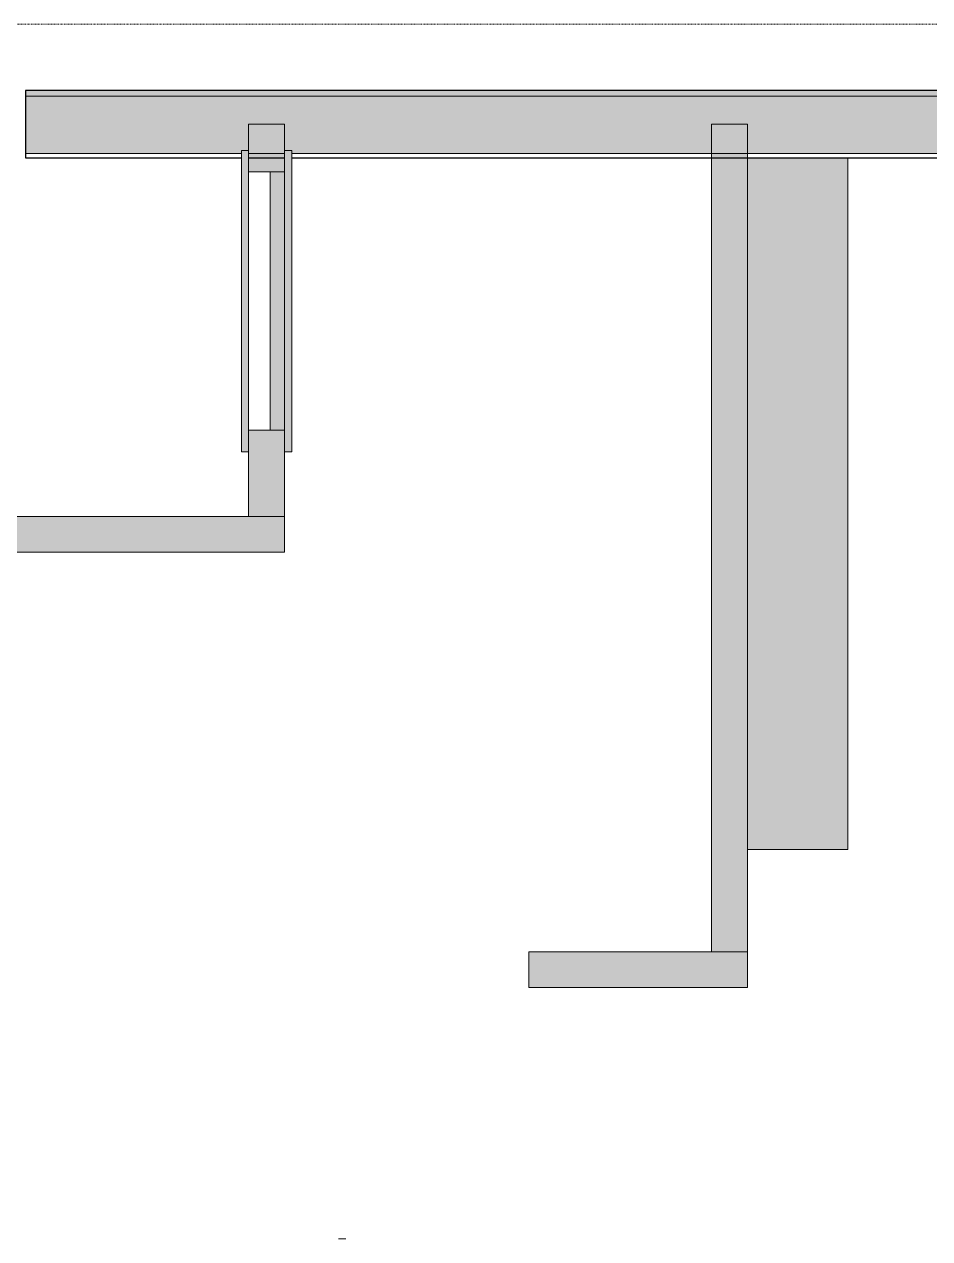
# Model space of a CAD drawing. Header units: inches. Extents: x 20461 to 27285, y -26063 to -19005.
# Drawn here: x 25546.6 to 25672.8, y -22519.3 to -22350.1 of the extents above; entities that cross this region are included whole.
import ezdxf

# ---------------------------------------------------------------- set-up
doc = ezdxf.new("R2010")
doc.units = ezdxf.units.IN
doc.header["$MEASUREMENT"] = 0
doc.linetypes.add('Dash 1_16_', pattern=[0.12499999999999999, 0.06249999999999999, -0.06249999999999999])
for name, color, linetype, lineweight in [('A-DOOR', 31, 'Continuous', 9), ('A-FLOR-CLRS', 90, 'Dash 1_16_', 9), ('A-WALL', 113, 'Continuous', 9), ('A-WALL-PATT', 111, 'Continuous', 25), ('I-FURN', 30, 'Continuous', 9), ('L-SITE-WALL', 31, 'Continuous', 9)]:
    doc.layers.add(name, color=color, linetype=linetype, lineweight=lineweight)

# ---------------------------------------------------------------- blocks, each defined once
blk = doc.blocks.new('Furniture 2-Furniture 1-2369-Furniture 1-2369 - Furniture 2-Furniture 1-2369-300215 - 65666-300593-Site Plan - Phase 1')
at = {"layer": 'I-FURN'}
blk.add_hatch(color=8, dxfattribs=at).paths.add_polyline_path([(25647.39022535169, -22465.05281039729), (25661.3902253517, -22465.05281039729), (25661.3902253517, -22368.67781039756), (25647.39022535169, -22368.67781039756), (25647.39022535169, -22444.59964546503)], flags=0)
at = {"layer": 'I-FURN', "color": 7}
for p, q in [((25661.39022535167, -22465.05281039726), (25661.39022535167, -22368.67781039756)), ((25647.39022535167, -22465.05281039726), (25661.39022535167, -22465.05281039726))]:
    blk.add_line(p, q, dxfattribs=at)
blk = doc.blocks.new('36_ x 84_ 70372-36_ x 84_ 70372-302034 - 186562-300778-Site Plan - Phase 1')
at = {"layer": 'A-DOOR'}
for points in [[(39.00000000003751, 5.101000000044677), (39.00000000003751, 6.101000000045132), (-2.999999999962483, 6.101000000045132), (-2.999999999962483, 5.101000000044677)], [(36.00000000003819, 3.101000000043768), (36.00000000003819, 5.101000000044677), (3.274180926382541e-11, 5.101000000044677), (3.274180926382541e-11, 3.101000000043768)], [(39.00000000003751, -0.8989999999566861), (39.00000000003751, 0.1010000000437685), (-2.999999999962483, 0.1010000000437685), (-2.999999999962483, -0.8989999999566861)]]:
    blk.add_hatch(color=8, dxfattribs=at).paths.add_polyline_path(points, flags=0)
at = {"layer": 'A-DOOR', "color": 7}
for p, q in [((-2.9999999999862, 6.10100000001719), (39.00000000001367, 6.10100000001719)), ((-2.9999999999862, 6.10100000001719), (-2.9999999999862, 5.101000000017191)), ((39.00000000001367, 5.101000000017191), (-2.999999999986197, 5.101000000017191)), ((8.158806963365349e-12, 5.10100000001719), (8.158806963365349e-12, 3.101000000017187)), ((36.00000000001367, 5.10100000001719), (36.00000000001367, 3.101000000017187)), ((39.00000000001367, 6.10100000001719), (39.00000000001367, 5.101000000017191)), ((36.00000000001367, 3.101000000017187), (8.158806963365349e-12, 3.101000000017187)), ((-2.9999999999862, 0.1010000000163947), (39.00000000001367, 0.1010000000163947)), ((-2.9999999999862, 0.1010000000163947), (-2.9999999999862, -0.8989999999836057)), ((39.00000000001367, 0.1010000000163947), (39.00000000001367, -0.8989999999836057)), ((39.00000000001367, -0.8989999999836057), (-2.999999999986197, -0.8989999999836057))]:
    blk.add_line(p, q, dxfattribs=at)
blk = doc.blocks.new('Locker Rooms_MASTER_ifc-1-Site Plan - Phase 1')
at = {"layer": 'A-WALL'}
h = blk.add_hatch(color=57, dxfattribs=at)
h.paths.add_polyline_path([(25577.85384063394, -22418.63093539754), (25582.85384063394, -22418.63093539754), (25582.85384063394, -22406.63093539742), (25577.85384063394, -22406.63093539742), (25577.85384063394, -22409.63093539743)], flags=0)
h.paths.add_polyline_path([(25582.85384063394, -22370.63093539742), (25582.85384063394, -22363.99031039754), (25577.85384063394, -22363.99031039754), (25577.85384063394, -22370.63093539742), (25580.85384063395, -22370.63093539742)], flags=0)
for points in [[(25647.39022535178, -22479.30281039726), (25647.39022535178, -22363.99031039765), (25642.39022535178, -22363.99031039765), (25642.39022535178, -22479.30281039726)], [(25546.35624701914, -22423.6309353975), (25582.8538406339, -22423.6309353975), (25582.8538406339, -22418.6309353975), (25445.92661006955, -22418.6309353975), (25445.92661006955, -22423.6309353975), (25518.31724701914, -22423.6309353975)], [(25647.39022535178, -22484.30281039722), (25647.39022535178, -22479.30281039722), (25616.89022535182, -22479.30281039722), (25616.89022535182, -22484.30281039722)]]:
    blk.add_hatch(color=57, dxfattribs=at).paths.add_polyline_path(points, flags=0)
at = {"layer": 'A-WALL', "color": 7}
for p, q in [((25577.85384063391, -22363.99031039752), (25577.85384063391, -22367.63093539741)), ((25582.85384063391, -22363.99031039752), (25577.85384063391, -22363.99031039752)), ((25582.85384063391, -22367.63093539741), (25582.85384063391, -22363.99031039752)), ((25642.39022535175, -22363.99031039763), (25642.39022535175, -22479.30281039724)), ((25647.39022535176, -22363.99031039763), (25642.39022535175, -22363.99031039763)), ((25647.39022535176, -22479.30281039724), (25647.39022535176, -22363.99031039763)), ((25577.85384063391, -22370.63093539739), (25580.85384063392, -22370.63093539739)), ((25580.85384063392, -22406.63093539739), (25577.85384063391, -22406.63093539739)), ((25577.85384063391, -22409.63093539741), (25577.85384063391, -22418.63093539751)), ((25582.85384063391, -22418.63093539751), (25582.85384063391, -22409.63093539741)), ((25582.85384063387, -22418.63093539748), (25445.92661006952, -22418.63093539748)), ((25577.85384063391, -22418.63093539751), (25582.85384063391, -22418.63093539751)), ((25582.85384063387, -22423.63093539747), (25582.85384063387, -22418.63093539748)), ((25445.92661006952, -22423.63093539747), (25582.85384063387, -22423.63093539747)), ((25647.39022535175, -22479.3028103972), (25616.89022535179, -22479.3028103972)), ((25616.89022535179, -22479.3028103972), (25616.89022535179, -22484.3028103972)), ((25642.39022535175, -22479.30281039724), (25647.39022535176, -22479.30281039724)), ((25647.39022535175, -22484.3028103972), (25647.39022535175, -22479.3028103972)), ((25616.89022535179, -22484.3028103972), (25647.39022535175, -22484.3028103972)), ((25591.39022535175, -22519.3028103972), (25590.39022535176, -22519.3028103972))]:
    blk.add_line(p, q, dxfattribs=at)
at = {"lineweight": 9, "rotation": 270}
blk.add_blockref('36_ x 84_ 70372-36_ x 84_ 70372-302034 - 186562-300778-Site Plan - Phase 1', (25577.75284063391, -22370.63093539739), dxfattribs=at)
at = {"lineweight": 9}
blk.add_blockref('Furniture 2-Furniture 1-2369-Furniture 1-2369 - Furniture 2-Furniture 1-2369-300215 - 65666-300593-Site Plan - Phase 1', (0, 0), dxfattribs=at)

msp = doc.modelspace()

# ---------------------------------------------------------------- hatches: boundary and pattern name
at = {"layer": 'A-WALL-PATT', "lineweight": 9}
h = msp.add_hatch(dxfattribs=at)
h.set_pattern_fill('FP_6', color=256, style=0, pattern_type=2)
h.set_pattern_definition([(0, (0, 0), (81.92, 20.48), [3.379, -58.06100000000001, 3.379, -58.06100000000001, -327.68]), (0, (0, 0), (81.92, 20.48), [-122.88, 3.379, -119.501, 3.379, -58.06100000000001, -143.36]), (0, (0, 0), (81.92, 20.48), [-307.2, 3.379, -37.581, 3.379, -99.021]), (120, (30.72, 10.24), (-58.69620026950528, 60.70480107802122), [3.378999999999999, -58.061, 3.378999999999999, -58.061, -327.6799999999999]), (120, (30.72, 10.24), (-58.69620026950528, 60.70480107802122), [-122.88, 3.378999999999999, -119.501, 3.378999999999999, -58.061, -143.36]), (120, (30.72, 10.24), (-58.69620026950528, 60.70480107802122), [-307.1999999999999, 3.378999999999999, -37.58099999999999, 3.378999999999999, -99.02099999999999]), (240, (40.96, 51.2), (-23.22379973049468, -81.18480107802121), [3.379, -58.06100000000001, 3.379, -58.06100000000001, -327.68]), (240, (40.96, 51.2), (-23.22379973049468, -81.18480107802121), [-122.88, 3.379, -119.501, 3.379, -58.06100000000001, -143.36]), (240, (40.96, 51.2), (-23.22379973049468, -81.18480107802121), [-307.2, 3.379, -37.581, 3.379, -99.021])])
h.paths.add_polyline_path([(25726.3902253518, -22368.6778103976), (25726.3902253518, -22368.0528103976), (25721.39022535178, -22368.0702077532), (25721.39022535178, -22368.6778103976)], flags=0)
h.paths.add_polyline_path([(25709.39022535178, -22368.6778103976), (25709.39022535178, -22368.0528103976), (25583.85384063396, -22368.05281039757), (25583.85384063396, -22368.67781039757), (25602.43424701914, -22368.67781039757)], flags=0)
h.paths.add_polyline_path([(25582.85384063395, -22368.67781039757), (25582.85384063395, -22368.05281039757), (25577.85384063395, -22368.05281039757), (25577.85384063395, -22368.67781039757)], flags=0)
h.paths.add_polyline_path([(25576.85384063395, -22368.67781039757), (25576.85384063395, -22368.05281039757), (25546.76522535169, -22368.05281039756), (25546.76522535169, -22368.67781039756)], flags=0)
h.paths.add_polyline_path([(25450.01522535146, -22368.67781039754), (25450.01522535146, -22368.05281039754), (25446.92661006959, -22368.05971387381), (25446.92661006959, -22368.67781039754)], flags=0)
h.paths.add_polyline_path([(25445.92661006959, -22368.67781039754), (25445.92661006959, -22368.05281039754), (25440.92661006959, -22368.07312469187), (25440.92661006959, -22368.67781039754)], flags=0)
h.paths.add_polyline_path([(25439.92661006959, -22368.67781039754), (25439.92661006959, -22368.05281039754), (25314.39022535174, -22368.05281039751), (25314.39022535174, -22368.67781039751), (25378.12224701914, -22368.67781039753)], flags=0)
h.paths.add_polyline_path([(25302.39022535174, -22368.67781039751), (25302.39022535174, -22368.05281039751), (25170.39022535176, -22368.05281039748), (25170.39022535176, -22368.67781039748), (25265.96624701914, -22368.6778103975)], flags=0)
h.paths.add_polyline_path([(25105.89022535176, -22368.67781039747), (25105.89022535176, -22368.05281039748), (24978.89022535175, -22368.05281039745), (24978.89022535175, -22368.67781039744), (25041.65424701914, -22368.67781039746)], flags=0)
h.paths.add_polyline_path([(24973.89022535176, -22368.67781039744), (24973.89022535176, -22368.05281039745), (24937.89022535176, -22368.05281039744), (24937.89022535176, -22368.67781039744)], flags=0)
h.paths.add_polyline_path([(24865.89022535176, -22368.67781039742), (24865.89022535176, -22368.05281039742), (24630.89022535175, -22368.05281039737), (24630.89022535175, -22368.67781039737)], flags=0)
at = {"layer": 'L-SITE-WALL'}
h = msp.add_hatch(color=256, dxfattribs=at)
h.paths.add_polyline_path([(25726.3902253518, -22360.0528103976), (25726.3902253518, -22359.3028103976), (25546.76522535169, -22359.30281039756), (25546.76522535169, -22360.05281039756), (25714.59024701914, -22360.0528103976)], flags=0)
h.paths.add_polyline_path([(25450.01522535146, -22360.05281039754), (25450.01522535146, -22359.30281039754), (25165.39022535176, -22359.30281039748), (25165.39022535176, -22360.05281039748), (25378.12224701914, -22360.05281039753)], flags=0)
h.paths.add_polyline_path([(25110.89022535176, -22360.05281039747), (25110.89022535176, -22359.30281039747), (24937.89022535176, -22359.30281039744), (24937.89022535176, -22360.05281039743), (25041.65424701914, -22360.05281039745)], flags=0)
h.paths.add_polyline_path([(24865.89022535176, -22360.05281039742), (24865.89022535176, -22359.30281039742), (24625.89022535176, -22359.30281039737), (24625.89022535176, -22360.05281039737), (24630.89022535175, -22360.05281039737)], flags=0)
at = {"layer": 'L-SITE-WALL', "lineweight": 5}
h = msp.add_hatch(color=256, dxfattribs=at)
h.paths.add_polyline_path([(25726.3902253518, -22368.0528103976), (25726.3902253518, -22360.0528103976), (25546.76522535169, -22360.05281039756), (25546.76522535169, -22368.05281039756), (25576.85384063395, -22368.05281039757), (25576.85384063395, -22367.63093539743), (25577.85384063395, -22367.63093539743), (25577.85384063395, -22368.05281039757), (25582.85384063395, -22368.05281039757), (25582.85384063395, -22367.63093539743), (25583.85384063396, -22367.63093539743), (25583.85384063396, -22368.05281039757), (25709.39022535178, -22368.0528103976), (25709.39022535178, -22367.30281039718), (25721.39022535178, -22367.30281039718), (25721.39022535178, -22368.0528103976)], flags=0)
h.paths.add_polyline_path([(25450.01522535146, -22368.05281039754), (25450.01522535146, -22360.05281039754), (25165.39022535176, -22360.05281039748), (25165.39022535176, -22368.05281039748), (25302.39022535174, -22368.05281039751), (25302.39022535174, -22367.30281039718), (25314.39022535174, -22367.30281039718), (25314.39022535174, -22368.05281039751), (25439.92661006959, -22368.05281039754), (25439.92661006959, -22367.63093539743), (25440.92661006959, -22367.63093539743), (25440.92661006959, -22368.05281039754), (25445.92661006959, -22368.05281039754), (25445.92661006959, -22367.63093539743), (25446.92661006959, -22367.63093539743), (25446.92661006959, -22368.05281039754)], flags=0)
h.paths.add_polyline_path([(25110.89022535176, -22368.05281039748), (25110.89022535176, -22360.05281039747), (24937.89022535176, -22360.05281039743), (24937.89022535176, -22368.05281039744), (25105.89022535176, -22368.05281039748)], flags=0)
h.paths.add_polyline_path([(24865.89022535176, -22368.05281039742), (24865.89022535176, -22360.05281039742), (24630.89022535175, -22360.05281039737), (24630.89022535175, -22368.05281039737)], flags=0)

# ---------------------------------------------------------------- linework, layer by layer
at = {"layer": 'A-FLOR-CLRS'}
msp.add_line((25402.51522535167, -22350.05281039722), (25690.76522535167, -22350.05281039722), dxfattribs=at)
at = {"layer": 'A-WALL'}
for p, q in [((25546.76522535166, -22360.05281039754), (25726.39022535177, -22360.05281039757)), ((25546.76522535166, -22368.05281039754), (25576.85384063393, -22368.05281039754)), ((25577.85384063392, -22368.05281039754), (25582.85384063393, -22368.05281039754)), ((25583.85384063393, -22368.05281039754), (25709.39022535175, -22368.05281039757))]:
    msp.add_line(p, q, dxfattribs=at)
at = {"layer": 'L-SITE-WALL', "lineweight": 25}
for p, q in [((25726.39022535177, -22359.30281039757), (25546.76522535166, -22359.30281039754)), ((25546.76522535166, -22359.30281039754), (25546.76522535166, -22368.67781039754)), ((25546.76522535166, -22368.67781039754), (25576.85384063393, -22368.67781039754)), ((25577.85384063392, -22368.67781039754), (25582.85384063393, -22368.67781039754)), ((25583.85384063393, -22368.67781039754), (25709.39022535175, -22368.67781039757))]:
    msp.add_line(p, q, dxfattribs=at)

# ---------------------------------------------------------------- block references
at = {"lineweight": 5}
msp.add_blockref('Locker Rooms_MASTER_ifc-1-Site Plan - Phase 1', (0, 0), dxfattribs=at)

doc.saveas('drawing.dxf')
